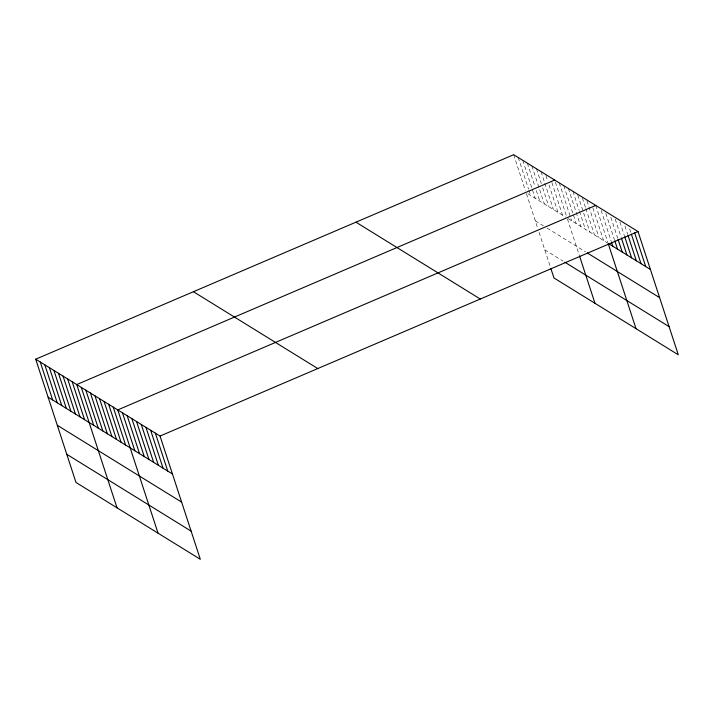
<?xml version="1.0" encoding="UTF-8"?>
<svg xmlns="http://www.w3.org/2000/svg" width="714" height="714" viewBox="0 0 714 714"><rect width="100%" height="100%" fill="white"/><g stroke="black" fill="none" stroke-linecap="round" stroke-linejoin="round"><path stroke-width="0.54" stroke-dasharray="3.57 2.68" d="M527.896 193.762L565.283 216.869M568.014 218.564L607.221 242.796M535.277 220.796L543.479 225.865M547.129 228.123L585.426 251.783M544.755 249.802L562.989 261.074M629.65 228.899L631.033 233.112M624.955 225.999L627.713 234.424M619.913 222.036L624.393 235.736M615.218 219.136L621.073 237.048M610.863 217.288L617.753 238.369M605.82 213.325L614.433 239.681M601.126 210.425L611.113 240.993M595.735 205.418L607.793 242.305M592.897 207.863L603.58 240.538M586.962 200.83L599.019 237.717M582.401 198.019L585.507 207.497M585.846 208.559L594.459 234.906M577.84 195.199L589.898 232.086M572.94 191.325L579.143 210.3M579.482 211.353L585.337 229.265M568.38 188.505L580.785 226.454M563.819 185.694L573.119 214.146M573.467 215.2L576.225 223.634M559.258 182.873L571.664 220.813M555.394 182.159L566.416 215.887M567.443 219.037L579.152 254.853M551.868 182.507L562.543 215.182M545.924 175.474L547.647 180.74M549.03 184.962L557.982 212.361M541.025 171.601L544.47 182.141M544.818 183.195L553.43 209.541M536.464 168.781L541.292 183.543M542.667 187.755L548.87 206.73M531.903 165.969L544.309 203.909M527.351 163.149L534.929 186.336M536.303 190.549L539.748 201.089M522.791 160.329L535.188 198.278M518.23 157.517L528.565 189.13M528.904 190.183L530.627 195.457M513.669 154.697L525.379 190.531M526.414 193.681L537.803 228.525M539.07 232.398L550.208 266.483"/><path stroke-width="1.07" d="M35.7 359.196L160.043 436.049L200.331 559.303L75.987 482.459L35.7 359.196L513.669 154.697L638.013 231.541L678.3 354.804L553.957 277.951L550.887 268.571M554.707 180.053L76.737 384.56L117.025 507.815M595.735 205.418L117.765 409.916L158.053 533.179M160.043 436.049L638.013 231.541M609.078 243.938L650.418 269.481M587.247 252.917L659.62 297.64M564.819 262.199L669.098 326.646M355.938 222.179L480.281 299.032M193.432 291.714L317.775 368.558M48.097 397.145L172.449 473.989M57.307 425.294L181.651 502.138M66.786 454.3L191.129 531.145M634.692 232.853L645.715 266.581M631.372 234.165L641.02 263.68M628.052 235.477L636.326 260.78M624.732 236.789L631.622 257.87M621.412 238.11L626.928 254.969M618.092 239.422L622.233 252.069M614.781 240.734L617.53 249.159M611.461 242.046L612.835 246.259M608.141 243.358L636.022 328.672M579.465 255.817L594.994 303.316M155.349 433.139L167.745 471.079M150.645 430.239L163.051 468.179M145.951 427.338L158.356 465.278M141.256 424.428L153.653 462.377M136.552 421.528L148.958 459.468M131.858 418.627L144.264 456.567M127.163 415.726L139.56 453.667M122.46 412.817L134.866 450.766M113.205 407.096L125.61 445.045M108.644 404.285L121.05 442.225M104.092 401.464L116.489 439.405M99.532 398.644L111.928 436.584M94.971 395.833L107.368 433.773M90.41 393.012L102.816 430.953M85.85 390.192L98.255 428.132M81.289 387.372L93.695 425.321M72.176 381.74L84.573 419.68M67.616 378.92L80.013 416.86M63.055 376.108L75.461 414.049M58.494 373.288L70.9 411.228M53.934 370.468L66.34 408.408M49.382 367.648L61.779 405.597M44.821 364.836L57.218 402.776M40.261 362.016L52.657 399.956"/></g></svg>
